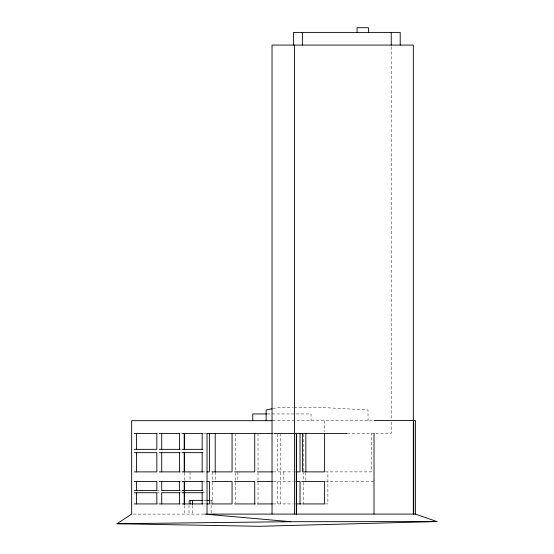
<?xml version="1.0" encoding="UTF-8"?>
<svg xmlns="http://www.w3.org/2000/svg" width="554" height="554" viewBox="0 0 554 554"><rect width="100%" height="100%" fill="white"/><g stroke="black" fill="none" stroke-linecap="round" stroke-linejoin="round"><path stroke-width="0.42" stroke-dasharray="2.77 2.08" d="M272.845 408.603L279.569 407.238L293.239 407.238M294.098 407.238L317.172 407.238L368.022 409.967L368.022 420.687M267.153 413.956L311.05 413.956L311.05 420.687M272.596 420.687L373.341 420.687M203.526 433.429L206.053 433.429M347.247 433.429L374.85 433.429M375.716 433.429L391.29 433.429L391.29 421.539M202.155 471.883L206.046 471.883M273.184 471.883L293.322 471.883M325.427 471.883L371.256 471.883L371.256 433.429M202.155 481.516L206.046 481.516M273.184 481.516L293.322 481.516M300.864 481.516L303.329 481.516L303.329 472.687M325.427 481.516L350.17 481.516M351.492 481.516L373.673 481.516M157.516 490.595L159.192 490.595M157.516 492.721L159.192 492.721M202.155 492.721L204.509 492.721M203.526 500.38L206.053 500.38M210.264 500.38L213.636 500.38M156.837 503.925L158.409 503.925M203.47 503.925L206.046 503.925M210.229 503.925L212.701 503.925M273.122 503.925L293.322 503.925M300.039 503.925L301.688 503.925M325.35 503.925L327.892 503.925L327.892 471.883M133.389 514.098L204.184 514.098M391.29 46.813L391.29 419.821M324.602 420.687L324.602 431.732M305.85 472.687L305.85 481.516M303.329 434.288L303.329 471.032M303.329 482.382L303.329 503.925M283.191 471.883L283.191 481.516M280.677 433.429L280.677 503.925M277.381 434.288L277.381 471.883M277.381 481.516L277.381 503.925M258.019 433.429L258.019 471.032M258.019 472.687L258.019 480.713M258.019 482.382L258.019 503.067M237.874 471.883L237.874 480.713M235.36 433.429L235.36 471.032M235.36 472.687L235.36 481.516M235.36 482.382L235.36 503.067M215.215 471.883L215.215 480.713M212.701 471.883L212.701 480.713M212.701 482.382L212.701 503.067M211.122 500.38L211.122 513.239M192.543 505.525L192.543 514.098M190.043 471.883L190.043 480.713M189.004 500.38L189.004 514.098M184.233 472.687L184.233 480.713M184.233 505.525L184.233 514.098"/><path stroke-width="0.83" d="M294.513 514.098L294.513 45.082M436.947 521.57L290.781 521.695L204.668 514.098L415.389 514.098L436.947 521.57L258.947 526.3L117.053 523.724L131.658 514.098L131.658 420.687L272.139 420.687M272.007 408.776L266.128 409.967L266.128 420.687M117.053 523.724L290.781 521.695M266.564 413.956L252.762 413.956L252.762 420.687M374.012 420.396L415.389 420.396L415.389 514.098M134.179 433.429L156.997 433.429M159.351 433.429L179.974 433.429M182.01 433.429L202.681 433.429M206.898 433.429L272.381 433.429M273.828 433.429L346.887 433.429M134.179 449.336L156.837 449.336L156.837 433.429M159.351 449.336L180.175 449.336M182.01 449.336L202.833 449.336M134.179 452.66L156.837 452.66L156.837 471.883L134.179 471.883M159.351 452.66L180.175 452.66M182.01 452.66L202.833 452.66M159.351 471.883L180.175 471.883M182.01 471.883L202.833 471.883M206.884 471.883L209.405 471.883L209.405 433.429M211.926 471.883L232.064 471.883L232.064 433.429M234.577 471.883L254.722 471.883L254.722 433.429M257.236 471.883L272.346 471.883M295.843 471.883L300.039 471.883L300.039 433.429M134.179 481.516L156.837 481.516L156.837 490.595L134.179 490.595M159.351 481.516L180.175 481.516M182.01 481.516L202.833 481.516M206.884 481.516L209.405 481.516L209.405 503.925L206.829 503.925M211.926 481.516L232.064 481.516L232.064 503.925L211.926 503.925M234.577 481.516L254.722 481.516L254.722 503.925M257.236 481.516L272.346 481.516M295.843 481.516L300.039 481.516L300.039 503.925M302.553 481.516L324.602 481.516L324.602 503.925L302.553 503.925M180.175 490.595L161.713 490.595L161.713 481.516M182.01 490.595L202.833 490.595M134.179 492.721L156.837 492.721L156.837 503.925L134.179 503.925M180.175 492.721L161.713 492.721L161.713 503.925M182.01 492.721L202.833 492.721M189.71 500.38L202.764 500.38M206.898 500.38L209.447 500.38M159.351 503.925L180.175 503.925M182.01 503.925L202.833 503.925M234.577 503.925L255.498 503.925M257.236 503.925L272.346 503.925M295.781 503.925L300.815 503.925M413.706 420.396L413.706 514.098M413.326 514.098L413.326 45.082L272.035 45.082L272.035 514.098M400.21 45.082L400.21 32.402L293.405 32.402L293.405 45.082M391.235 32.402L391.235 45.082M374.012 433.429L374.012 514.098M368.445 32.402L368.445 27.7L357.046 27.7L357.046 32.402M324.602 433.429L324.602 471.883L302.553 471.883L302.553 433.429M305.85 433.429L305.85 471.883M302.38 32.402L302.38 45.082M296.522 433.429L296.522 514.098M296.307 433.429L296.307 514.098M215.215 433.429L215.215 471.883M207.03 433.429L207.03 514.098M202.155 433.429L202.155 449.336M202.155 452.66L202.155 471.883M202.155 481.516L202.155 490.595M202.155 492.721L202.155 503.925M192.543 500.38L192.543 504.666M190.043 500.38L190.043 503.925M184.371 433.429L184.371 449.336M184.371 452.66L184.371 471.883M184.371 481.516L184.371 503.925M184.233 433.429L184.233 449.668M184.233 452.23L184.233 471.883M184.233 481.516L184.233 504.666M179.496 433.429L179.496 449.336M179.496 452.66L179.496 471.883M179.496 481.516L179.496 490.595M179.496 492.721L179.496 503.925M161.713 433.429L161.713 449.336M161.713 452.66L161.713 471.883M136.533 433.429L136.533 449.336M136.533 452.66L136.533 471.883M136.533 481.516L136.533 490.595M136.533 492.721L136.533 503.925"/></g></svg>
